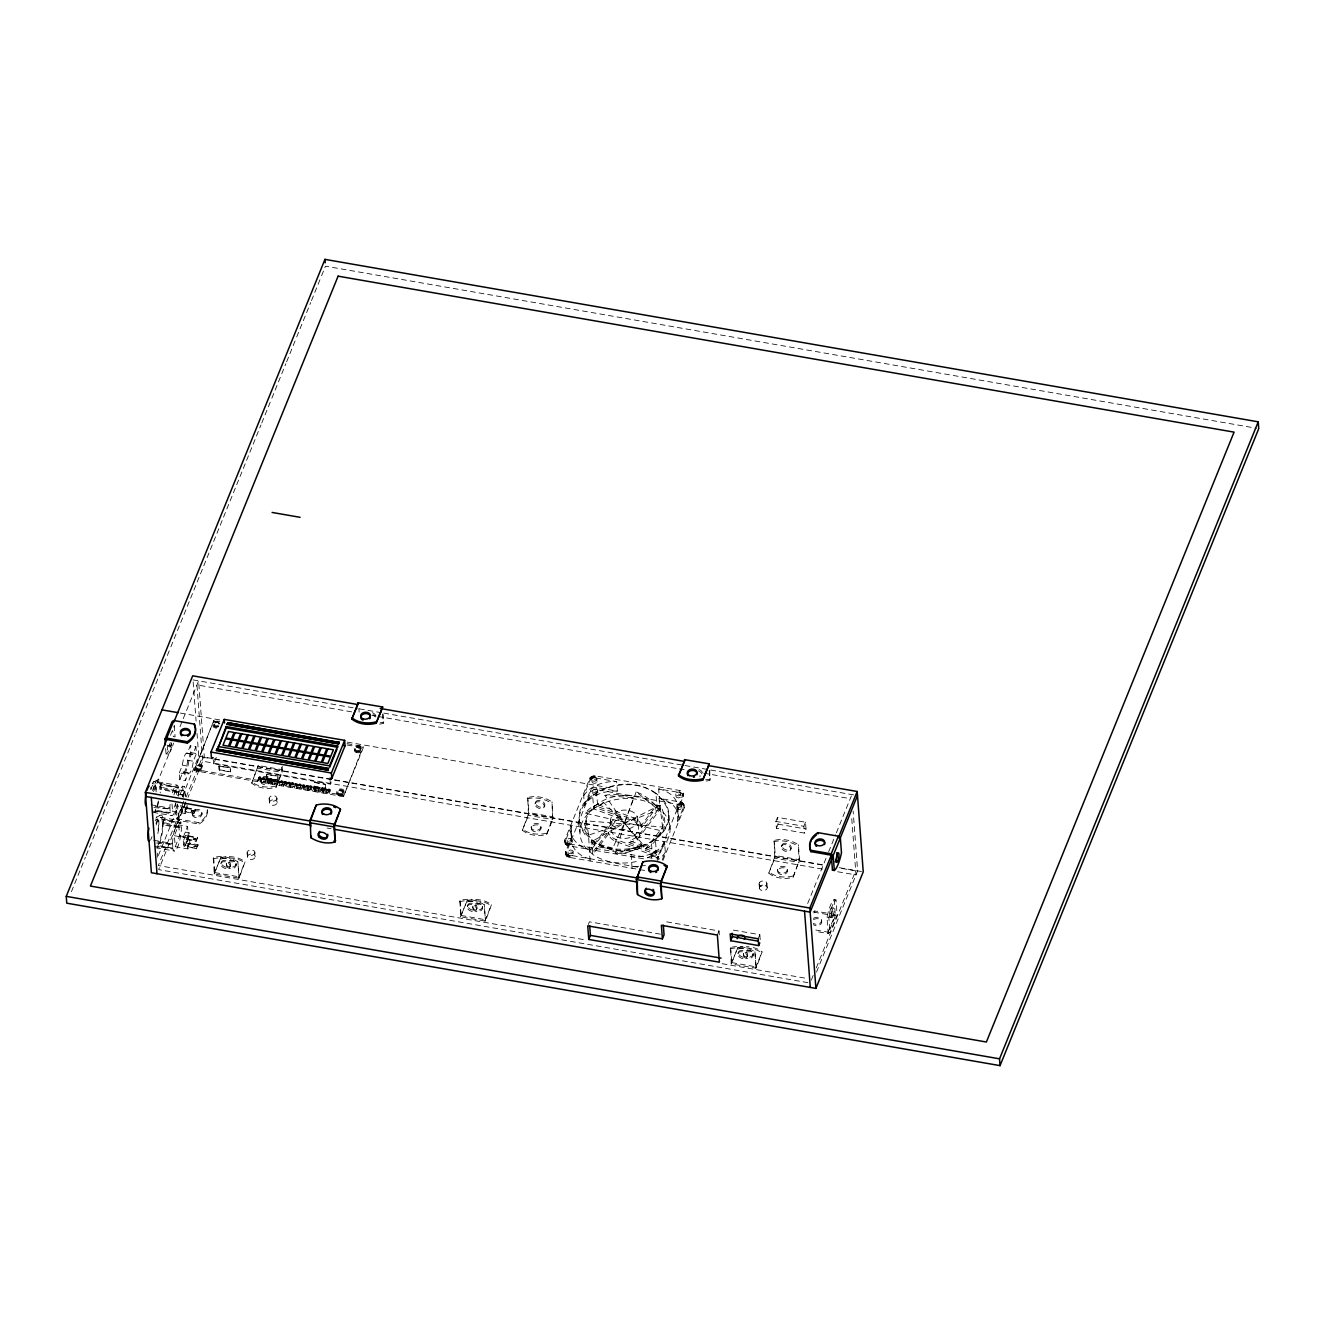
<?xml version="1.0" encoding="UTF-8"?>
<svg xmlns="http://www.w3.org/2000/svg" width="1325" height="1325" viewBox="0 0 1325 1325"><rect width="100%" height="100%" fill="white"/><g stroke="black" fill="none" stroke-linecap="round" stroke-linejoin="round"><path stroke-width="0.75" stroke-dasharray="5 3.75" d="M652.215 858.269L568.309 843.71L565.725 842.518L564.848 839.918L589.873 778.106L592.027 776.351L595.14 775.854L679.758 790.495A4.886 3.495 -4.3 0 1 683.22 794.222L658.326 855.652L655.958 857.838M637.623 867.179L567.448 854.741L565.692 851.561L571.953 835.992L571.241 826.485A30.26 21.581 -4.3 0 0 589.194 849.391L645.076 859.08M662.898 860.488L684.197 807.902L683.336 805.368L596.813 789.617A5.25 3.743 -4.3 0 0 590.685 792.217L565.858 853.648L566.123 855.42L568.69 857.258L637.789 869.266M275.998 787.348L282.507 769.726L258.243 765.502L251.733 783.125A22.525 16.066 -4.3 0 0 275.998 787.348L282.059 772.442L282.225 765.983M601.6 789.982C654.964 764.591 703.476 829.086 635.089 847.917C600.358 861.101 552.939 817.508 596.648 792.863L597.674 806.544L633.963 819.993A17.175 12.24 -4.3 0 1 641.681 827.28L656.968 806.892L655.941 793.211C627.272 772.425 569.452 791.191 579.986 832.348M663.063 799.638C675.038 813.302 666.541 834.352 651.337 841.342L652.364 855.023L616.092 841.574A17.175 12.24 -4.3 0 1 608.357 834.286L608.208 832.199A17.175 12.24 -4.3 0 0 615.943 839.503L652.844 853.168L656.306 850.617L628.895 840.464L629.06 842.551L656.388 852.687L655.362 839.007M191.098 810.718C201.532 809.161 184.606 814.991 193.732 810.668M191.164 811.413L192.506 810.436L193.781 811.347M193.235 839.354L194.907 838.41L195.669 839.785L193.384 839.835L194.527 837.698L195.852 839.305M193.765 846.128C204.199 844.572 187.272 850.418 196.398 846.079M193.814 846.824L195.173 845.847L196.448 846.774M195.802 838.626L194.46 839.586L193.168 838.675M260.131 776.864C263.543 779.017 257.133 781.468 259.187 777.179M258.988 779.034L261.025 778.769L259.816 782.032M261.406 782.313C259.849 777.063 267.567 779.531 263.095 780.259C260.876 775.125 268.014 779.133 263.509 782.678M262.632 779.663L264.47 778.272M265.083 782.959C263.509 777.758 271.112 780.11 266.722 780.905C263.808 776.947 271.807 777.758 267.004 781.949M266.259 780.309C270.482 778.603 264.586 776.566 264.95 781.584M268.594 782.23C268.859 775.937 274.838 779.845 270.747 783.936M269.903 780.938C270.813 778.471 273.381 782.065 270.366 781.535C267.567 777.742 275.236 778.52 270.648 782.578M271.741 779.531L268.693 783.588M272.321 784.218C270.747 779.017 278.416 781.386 274.01 782.164C271.045 778.206 279.111 779.017 274.292 783.224M273.546 781.568C277.621 779.878 271.989 777.841 272.238 782.86M275.998 784.864C274.424 779.63 282.076 782.032 277.654 782.793C275.401 777.527 282.705 781.468 278.018 785.212M277.19 782.197C281.314 780.541 275.6 778.471 275.865 783.489M279.028 780.806L277.919 783.853M279.608 785.493C278.018 780.259 285.72 782.678 281.281 783.439C278.316 779.481 286.382 780.293 281.562 784.483M280.817 782.843C284.908 781.137 279.277 779.117 279.509 784.118M282.672 781.435L281.662 785.841M283.153 784.764C282.258 778.537 289.281 782.76 285.157 784.135C281.629 780.69 290.092 780.309 285.206 785.112M284.461 783.473L286.531 783.207L285.306 786.487M286.266 782.247L284.362 782.114M286.879 786.752C285.289 781.518 293.007 783.936 288.568 784.698C285.604 780.74 293.67 781.551 288.85 785.758M288.105 784.102C292.278 782.412 286.515 780.375 286.796 785.394M289.943 782.711L288.949 787.116M290.423 786.023C289.529 779.796 296.568 784.019 292.444 785.394C288.9 781.965 297.38 781.584 292.494 786.388M291.748 784.731L293.587 783.34M295.276 784.003L297.363 784.913L296.585 786.023L295.326 783.605L297.347 783.754L296.237 788.375M294.216 788.027L295.624 784.798L297.33 785.327M294.067 786.652C293.289 781.75 299.798 783.605 295.425 785.195M297.86 788.657C296.287 783.439 303.922 785.841 299.483 786.603C296.518 782.644 304.584 783.456 299.765 787.646M299.019 786.007C303.127 784.35 297.595 782.197 297.711 787.298M300.858 784.615L299.864 789.021M302.564 785.278L304.618 785.013L303.856 787.282L302.564 785.278L304.717 786.388L303.508 789.65M302.696 786.818C306.257 784.93 301.885 782.926 301.355 787.928M304.502 785.245L303.408 788.292M305.131 789.932C303.558 784.698 311.193 787.116 306.771 787.862C303.806 783.92 311.872 784.715 307.052 788.922M306.307 787.265C310.398 785.609 304.882 783.456 304.998 788.557M307.152 790.28L308.145 785.874M308.626 789.187C307.93 782.412 314.82 787.977 310.414 788.507C307.499 784.549 315.482 785.361 310.679 789.551M309.934 787.911L311.988 787.646L310.779 790.909M311.789 786.503L308.708 790.545M313.478 787.183L315.532 786.918L314.787 789.187L313.478 787.183L315.648 788.276L314.423 791.538M313.578 788.541C317.569 786.818 312.269 784.847 312.269 789.832M315.482 788.69L313.893 788.044L312.402 791.191M315.979 791.82C314.389 786.603 322.091 788.988 317.685 789.766C314.787 785.957 322.77 786.752 317.967 790.826M317.222 789.17C321.511 787.414 315.516 785.245 315.913 790.462M320.766 788.441C327.275 786.768 318.48 793.277 321.71 789.12M320.865 789.816L322.919 789.551L321.71 792.814M319.557 791.091L322.058 787.613L321.611 791.456M323.267 793.079C321.693 787.878 329.362 790.247 324.973 791.042C322.72 785.858 330.008 789.982 325.337 793.443M324.509 790.445L326.347 789.037M326.828 792.367C325.851 786.967 332.873 789.286 329.097 791.754C325.023 789.037 333.552 787.464 328.882 792.714M328.136 791.075L330.207 790.826L328.981 794.089M329.991 789.683L326.944 793.725M319.06 787.779L318.066 792.184M275.385 780.177L274.391 784.582M297.347 783.969L296.138 787.017M322.836 788.392L319.673 792.466M290.539 787.398C289.96 782.28 296.883 783.572 292.593 787.746M315.549 787.133L314.323 790.18M268.114 778.901L267.103 783.307M636.182 791.903L624.439 823.123L615.347 853.698L643.221 844.82L624.439 823.09L603.769 802.635A38.392 18.252 1.9 0 0 592.142 807.024L590.652 807.952A36.835 17.507 1.9 0 0 585.451 813.252L663.047 831.189A38.359 33.456 11.3 0 0 664.537 817.956L664.173 815.736A36.835 32.131 11.3 0 0 659.949 805.169L624.439 823.123L591.049 842.037A38.392 23.486 -25.9 0 0 600.142 847.188L602.047 847.652A36.835 22.525 -25.9 0 0 612.697 848.182L624.439 823.123L633.632 797.998L604.896 795.331L624.439 823.123L645.242 849.275A38.392 33.87 -16.4 0 0 656.554 839.57L657.978 837.632A36.835 32.496 -16.4 0 0 662.881 827.048L586.163 820.838A38.392 18.716 -13.4 0 0 584.441 828.688L584.739 829.881A36.835 17.954 -13.4 0 0 588.681 835.098L624.439 823.123L658.525 809.923A37.613 28.239 21.5 0 0 636.199 791.837L658.525 809.923M160.872 785.013L161.451 783.555L178.378 788.06L160.872 785.013L161.153 788.739L178.676 791.787L161.749 787.265L161.451 783.555M161.153 788.739L161.749 787.265M163.522 820.423L164.118 818.966L181.045 823.487L163.522 820.423L163.82 824.15L181.343 827.197L164.416 822.676L164.118 818.966M173.89 794.884L176.059 789.468L184.871 791.008L185.318 796.507M163.82 824.15L164.416 822.676M187.007 804.788L187.272 808.25L185.169 813.5L172.581 811.314L176.937 800.482M182.701 796.424L184.871 791.008M182.519 805.882L181.111 809.393L184.887 810.039L185.169 813.5M185.748 802.006L181.392 812.838L180.796 805.385M187.835 848.911L187.554 845.449L189.674 840.199L189.939 843.661L187.835 848.911L175.248 846.725L174.37 835.711L178.726 824.879L187.537 826.419L188.415 837.417L184.059 848.248L183.181 837.251M184.887 810.039L186.295 806.544M186.527 807.77L185.169 811.165L194.03 813.384L185.218 811.861L186.527 807.77L195.338 809.293L194.03 813.384M175.248 846.725L179.604 835.893L178.726 824.879M183.181 837.334L187.537 826.419M193.98 812.705L195.338 809.293M185.566 835.545L183.463 840.795L187.239 841.458L189.343 836.207L189.077 832.746L185.301 832.083L185.566 835.545L189.343 836.207M188.597 835.711L187.289 839.802L188.597 835.711L197.475 837.947L196.1 841.342L185.897 839.553L183.778 844.803L187.554 845.449M187.239 841.458L186.957 837.996L189.077 832.746M187.819 846.576L189.193 843.18L198.005 844.721L196.696 848.795L187.819 846.576L196.696 848.795M187.885 847.271L189.193 843.18M196.1 841.342L197.408 837.251M196.63 848.116L198.005 844.721M571.241 826.485L564.997 842.004L565.543 844.224L567.862 845.665L589.194 849.391M71.417 891.692L85.413 857.258M86.191 855.337L95.499 832.398M96.278 830.477L105.602 807.521M106.381 805.617L110.273 796.043M111.052 794.139L120.36 771.183M121.138 769.262L135.133 734.828M135.912 732.924L145.22 709.968M145.998 708.047L159.994 673.613M160.772 671.709L170.08 648.753M170.859 646.848L260.975 424.944M261.754 423.039L271.078 400.084M271.857 398.163L285.836 363.729M286.614 361.824L295.939 338.869M296.717 336.947L310.696 302.531M311.474 300.609L320.799 277.654M321.577 275.749L325.47 266.176L1256.713 428.29M170.494 735.309L174.37 725.752M153.584 791.688L172.995 743.921M179.968 726.729L198.601 680.868L204.332 757.138L188.001 797.352M179.306 772.872L182.419 765.188A9.739 2.286 -80.1 0 1 187.189 753.445L190.303 745.776L195.918 746.737L196.415 753.561L193.301 761.229A9.739 2.286 -80.1 0 1 188.531 772.972L185.417 780.657L179.819 779.68L179.306 772.872L184.904 773.85L185.417 780.657M179.819 779.68L182.933 771.995A9.739 2.286 -80.1 0 0 187.703 760.268L190.817 752.583L190.303 745.776M184.904 773.85L188.017 766.165A9.739 2.286 -80.1 0 1 192.788 754.422L195.918 746.737M158.387 855.519L178.56 805.848M182.436 796.292L198.733 756.161L197.028 733.487M347.018 743.64L363.166 746.455L363.265 747.813L343.457 796.607L194.129 770.603L213.838 720.452L219.884 721.512M194.129 770.603L213.838 720.452M183.827 801.161L176.672 818.784L178.643 820.473L199.181 824.051A22.525 16.066 -4.3 0 0 207.263 809.509M182.287 806.577L158.337 865.54L585.733 939.955M186.146 797.07L202.377 757.122L212.547 758.894M178.544 819.115L184.987 803.248M185.798 802.851L158.652 869.631L807.869 982.653M331.2 782.098L330.372 784.135L213.706 763.813L216.869 756.062M218.956 766.082L230.252 767.755L230.451 771.978L219.238 770.024L218.956 766.082L230.153 768.02L230.451 771.978M219.238 770.024L219.056 765.8M220.778 857.673L214.17 873.937L220.778 857.673A22.525 16.066 -4.3 0 1 245.042 861.912L239.096 878.177L214.17 873.937L213.59 857.606A22.525 14.89 22.1 0 1 237.854 861.83L239.096 878.177L237.854 861.83M251.733 783.125L258.243 765.502M220.911 863.486L221.457 862.144M257.58 780.309L259.021 777.328M257.762 781.684C257.249 778.818 263.791 775.473 259.733 780.69M261.307 780.955C260.611 775.953 267.716 777.063 263.36 781.319M266.54 774.363L277.852 776.036L278.035 780.259L266.838 778.305L266.54 774.363L277.753 776.317L278.035 780.259M230.053 866.832L230.616 865.473M266.838 778.305L266.656 774.082M238.434 878.16L245.042 861.912M283.285 786.122L285.206 782.793M301.454 789.286L302.613 786.437L304.601 786.603M314.257 782.379L325.453 784.317L314.257 782.379L314.439 786.603L325.751 788.276L314.439 786.603M323.184 791.721C322.488 786.719 329.61 787.828 325.238 792.085M343.457 796.607L363.166 746.455M379.612 724.162A22.525 14.89 22.1 0 0 383.273 723.334L383.256 714.49M467.162 900.569L460.553 916.834L467.162 900.569A22.525 16.066 -4.3 0 1 491.426 904.793L485.48 921.074L460.553 916.834L459.99 900.503A22.525 14.89 22.1 0 1 484.254 904.727L485.48 921.074L484.254 904.727M467.294 906.383L467.841 905.025M476.453 909.712L477 908.354M522.398 830.245L528.443 815.339L527.764 797.633A22.525 14.89 22.1 0 1 552.028 801.857L552.707 819.562L546.662 834.468A22.525 16.066 -4.3 0 1 522.398 830.245L528.89 812.622L527.764 797.633M484.818 921.057L491.426 904.793M535.085 803.53L535.631 802.172M544.227 806.859L544.774 805.501M546.662 834.468L553.154 816.846L528.89 812.622L528.443 815.339L552.707 819.562L552.028 801.857M584.424 805.219L590.536 790.147A5.25 3.743 -4.3 0 1 596.648 787.53L617.367 791.124L616.655 781.618L595.306 777.941L592.176 778.438L590.039 780.193L583.712 795.696L584.424 805.219A31.933 22.773 -4.3 0 1 617.367 791.124M588.283 924.519L589.393 921.802L664.057 934.804M683.369 796.308A4.886 3.495 -4.3 0 0 679.924 792.582L658.674 788.905L659.403 798.412A28.752 20.504 -4.3 0 1 677.771 821.401L677.058 811.894L683.369 796.308L683.269 793.725M662.235 859.776L665.316 852.19L664.587 842.667A30.276 21.598 -4.3 0 1 631.23 856.695M677.771 821.401L683.899 806.263L683.518 803.646L680.636 802.089L659.403 798.412M706.275 781.038A22.525 14.89 22.1 0 0 709.918 780.193L709.769 769.477M717.372 935.036L719.028 930.962L663.03 921.223M775.87 821.417L777.527 817.343L805.517 822.229L806.031 829.036L804.374 833.094L776.384 828.224L775.87 821.417L803.861 826.287L804.374 833.094M776.384 828.224L778.04 824.167L777.527 817.343M753.163 947.541A22.525 16.066 -4.3 0 1 762.074 951.913L756.128 968.177L731.218 963.954L730.638 947.607A22.525 14.89 22.1 0 1 754.902 951.83L756.128 968.177L754.902 951.83M768.782 873.142L774.827 858.219L774.148 840.53A22.525 14.89 22.1 0 1 798.412 844.754L799.538 859.726L793.046 877.365A22.525 16.066 -4.3 0 1 768.782 873.142L775.274 855.503L774.148 840.53M737.81 947.69L731.218 963.954L737.81 947.69A22.525 16.066 -4.3 0 1 748.873 946.795M737.959 953.503L738.505 952.145M781.468 846.41L782.015 845.052M747.101 956.832L747.648 955.474M790.611 849.739L791.174 848.398M758.182 938.779L759.838 934.705L731.831 929.835M803.861 826.287L805.517 822.229M793.046 877.365L799.538 859.726L775.274 855.503L774.827 858.219L799.091 862.442L798.412 844.754M755.482 968.177L762.074 951.913M807.67 903.501L827.843 853.83M828.622 851.925L835.595 834.717M836.373 832.812L851.346 795.944M828.108 932.187L835.263 914.565M813.186 975.465L811.645 979.274L811.943 983.365M816.283 967.863L855.668 870.856L839.388 868.008M816.498 972.136L857.639 870.873L853.134 811.082M682.822 795.199L683.22 794.222M657.432 856.911L657.598 858.997L664.587 842.667M641.681 827.28L641.532 825.193L656.803 804.805L660.165 806.958L639.511 834.551A17.175 12.24 -4.3 0 1 628.895 840.464M629.06 842.551A17.175 12.24 -4.3 0 0 639.66 836.638L659.933 809.575L658.906 795.894L655.941 793.211M646.401 844.224C628.067 851.693 604.034 851.76 588.664 837.93L589.691 851.627L610.394 824.928A17.175 12.24 -4.3 0 1 620.994 819.016L620.829 816.929A17.175 12.24 -4.3 0 0 610.229 822.858L589.575 850.435L592.573 852.356L608.208 832.199M608.357 834.286L592.772 854.393L591.745 840.713M645.242 849.275L662.881 827.048M258.855 777.262L259.882 776.963M652.198 855.834L653.126 855.155M647.428 857.904L656.769 852.455A45.1 32.164 -4.3 0 0 664.09 813.318L656.968 806.892A45.1 32.164 -4.3 0 0 602.627 803.662L593.285 809.111A45.1 32.164 -4.3 0 0 585.948 848.248L593.087 854.675A45.1 32.164 -4.3 0 0 636.547 861.498M585.451 813.252L603.769 802.635M153.435 782.015L157.228 780.11M159.878 815.521L156.102 817.426A15.122 3.544 -80.1 0 1 157.327 836.058M629.806 851.627L632.158 850.799M259.269 776.963L260.131 776.98M152.176 783.655L154.363 783.903M285.455 782.76L286.415 783.439M321.859 789.087L322.803 789.766M153.866 807.588L169.964 808.995L154.396 806.279M152.16 811.132L170.262 812.705L156.632 810.337M156.532 842.998L172.631 844.406L157.062 841.69M154.81 846.543L172.929 848.133L157.36 845.416M155.721 818.983L157.029 819.314M639.677 869.597L645.358 870.575M193.003 679.891L357.336 708.511M359.373 708.858L382.561 712.9M383.803 713.115L682.971 765.188M685.008 765.535L708.693 769.659M710.73 770.024L857.49 795.563M351.622 711.856L196.945 684.942L202.675 761.213L823.421 869.266M371.977 715.401L376.052 716.113M378.072 716.461L677.257 768.55M679.294 768.898L685.389 769.957M703.707 773.154L850.253 798.66M180.299 713.049L221.027 720.138M347.283 742.116L609.947 787.845M213.938 721.81L220 722.87M347.117 744.998L363.265 747.813M778.04 824.167L806.031 829.036M168.557 746.074L170.428 746.406M190.817 752.583L196.415 753.561M186.643 753.113L192.241 754.091M187.189 753.445L192.788 754.422M198.733 756.161L212.48 758.562M214.501 758.91L332.558 779.464M334.579 779.812L825.077 865.208M839.321 867.676L863.238 871.85M214.584 759.242L332.625 779.796M334.662 780.16L825.144 865.54M165.658 748.542L166.072 754.157L167.944 754.488A22.525 5.267 -80.1 0 0 173.542 743.093M837.665 871.751L855.983 874.931L851.644 817.21M187.703 760.268L193.301 761.229M219.354 769.759L230.55 771.697M266.954 778.04L278.151 779.994M182.419 765.188L188.017 766.165M194.03 769.245L343.341 795.232M182.933 771.995L188.531 772.972M183.479 772.326L189.077 773.303M157.907 781.866L176.805 785.162M177.683 795.679A22.525 5.267 -80.1 0 1 182.701 786.189L184.572 786.503L185.268 795.878M834.137 899.576L835.363 915.923L828.208 933.545L826.982 917.198A22.525 5.267 -80.1 0 1 834.137 899.576L836.009 899.907L837.135 914.896L829.98 932.502L828.208 933.545L815.14 931.276M153.485 789.567A15.436 3.611 -80.1 0 1 159.414 783.87L178.312 787.149L178.743 792.698A15.436 3.611 -80.1 0 1 178.511 796.358M178.743 792.698L159.861 789.402L159.414 783.87M180.233 794.271L182.088 794.602M831.653 907.675L833.524 908.006M813.07 912.13A22.525 16.066 -4.3 0 1 814.726 910.987L837.135 914.896L835.363 915.923L814.842 912.345A22.525 16.066 -4.3 0 0 813.186 913.488M327.076 828.026L331.151 828.738M830.079 917.281L831.951 917.612M826.982 917.198L828.854 917.529L829.98 932.502L815.041 929.902M187.272 808.25L183.496 807.588L183.231 804.142M186.577 808.449L195.404 809.989M151 804.788L169.898 808.084L170.329 813.616L155.224 810.999M152.955 812.324L171.836 815.62M207.412 811.115L207.296 809.741A22.525 16.066 -4.3 0 1 199.081 822.676L176.672 818.784L175.546 803.795M160.573 817.293L179.455 820.572M156.151 824.978A15.436 3.611 -80.1 0 1 162.081 819.281L180.962 822.577L181.409 828.108A15.436 3.611 -80.1 0 1 177.832 846.509A15.436 3.611 -80.1 0 1 172.995 849.043L157.89 846.41M162.081 819.281L162.528 824.829L181.409 828.108M188.647 836.406L197.475 837.947M179.604 835.893L188.415 837.417M174.37 835.711L186.957 837.996M187.239 839.122L196.05 840.646M189.939 843.661L186.163 842.998L185.897 839.553M189.243 843.876L198.054 845.4M153.667 840.216L172.548 843.495L172.995 849.043M155.621 847.735L174.502 851.031M214.716 872.595L238.98 876.819M461.117 915.476L485.381 919.699M731.764 962.596L756.028 966.819M722.092 963.689L807.571 978.562M591.049 842.037L612.697 848.182M641.532 825.193A17.175 12.24 -4.3 0 0 633.797 817.906L596.896 804.225L593.434 806.776L620.829 816.929M620.994 819.016L593.666 808.879L592.623 795.199M584.921 834.568L580.466 826.949L578.959 818.668M300.974 785.973L298.92 784.648M277.107 781.021L279.128 782.164M273.463 780.392L275.484 781.535M586.163 820.838L588.681 835.098M330.091 791.042L328.037 789.717M326.447 790.412L324.393 789.087M319.159 789.137L317.122 787.812M311.888 787.878L309.835 786.553M308.245 787.232L306.207 785.907M293.686 784.698L291.649 783.373M290.043 784.069L288.005 782.744M282.772 782.793L280.718 781.468M271.857 780.905L269.803 779.58M268.213 780.259L266.159 778.934M264.569 779.63L262.516 778.305M260.926 779.001L258.888 777.676M659.949 805.169L663.047 831.189M589.045 847.321L590.122 860.968M569.137 855.304L569.336 857.374M569.816 855.42L569.982 857.49M176.059 789.468L176.49 794.967M172.002 803.977L172.581 811.314M683.965 804.474L684.197 807.902M683.783 804.06L683.932 806.147M683.518 803.646L683.667 805.733M683.17 803.281L683.336 805.368M682.773 802.95L682.922 805.037M682.309 802.668L682.458 804.739M680.934 793.874A2.567 1.838 -4.3 0 1 677.025 795.547A2.567 1.838 -4.3 0 1 677.141 792.35A2.567 1.838 -4.3 0 1 680.934 793.874L681.1 795.961A2.567 1.838 -4.3 0 1 677.191 797.633A2.567 1.838 -4.3 0 1 677.29 794.437A2.567 1.838 -4.3 0 1 681.1 795.961M681.779 802.42L681.944 804.507M681.812 805.467A2.567 1.838 -4.3 0 1 677.903 807.14A2.567 1.838 -4.3 0 1 678.019 803.944A2.567 1.838 -4.3 0 1 681.812 805.467L681.961 807.554A2.567 1.838 -4.3 0 1 678.069 809.227A2.567 1.838 -4.3 0 1 678.168 806.031A2.567 1.838 -4.3 0 1 681.961 807.554M681.216 802.238L681.381 804.308M679.758 790.495L679.924 792.582M677.688 806.975L678.417 816.482M675.8 793.973L675.965 796.06M676.678 805.567L676.827 807.654M669.026 815.537L670.053 829.218M658.111 856.099L658.26 858.186M657.813 856.513L657.962 858.6M657.001 857.258L657.15 859.345M656.256 854.807A2.567 1.838 -4.3 0 1 652.347 856.48A2.567 1.838 -4.3 0 1 652.463 853.283A2.567 1.838 -4.3 0 1 656.256 854.807L656.405 856.894M651.122 854.907L651.271 856.993M639.511 834.551L639.66 836.638M637.822 819.546A13.648 9.722 -4.3 0 1 617.102 828.39A13.648 9.722 -4.3 0 1 617.682 811.496A13.648 9.722 -4.3 0 1 637.822 819.546L638.484 828.423A13.648 9.722 -4.3 0 1 617.765 837.284A13.648 9.722 -4.3 0 1 618.344 820.39A13.648 9.722 -4.3 0 1 638.484 828.423M633.797 817.906L633.963 819.993M631.064 854.608L632.091 868.289M615.943 839.503L616.092 841.574M610.577 820.076L611.256 828.97M610.229 822.858L610.394 824.928M596.946 779.315A2.567 1.838 -4.3 0 1 593.053 780.988A2.567 1.838 -4.3 0 1 593.153 777.792A2.567 1.838 -4.3 0 1 596.946 779.315L597.111 781.402A2.567 1.838 -4.3 0 1 593.202 783.075A2.567 1.838 -4.3 0 1 593.318 779.878A2.567 1.838 -4.3 0 1 597.111 781.402M597.823 790.909A2.567 1.838 -4.3 0 1 593.915 792.582A2.567 1.838 -4.3 0 1 594.031 789.385A2.567 1.838 -4.3 0 1 597.823 790.909L597.989 792.996A2.567 1.838 -4.3 0 1 594.08 794.669A2.567 1.838 -4.3 0 1 594.18 791.472A2.567 1.838 -4.3 0 1 597.989 792.996M596.648 787.53L596.813 789.617M595.14 775.854L595.306 777.941M594.511 775.837L594.66 777.924M593.865 775.887L594.014 777.974M593.219 775.986L593.385 778.073M592.606 776.135L592.772 778.222M592.027 776.351L592.176 778.438M591.811 779.415L591.977 781.502M592.689 791.008L592.855 793.095M591.48 776.632L591.646 778.702M590.983 776.93L591.149 779.017M590.553 777.295L590.702 779.382M590.188 777.676L590.337 779.763M589.873 778.106L590.039 780.193M590.536 790.147L590.685 792.217M572.267 840.232A2.567 1.838 -4.3 0 1 568.375 841.905A2.567 1.838 -4.3 0 1 568.475 838.725A2.567 1.838 -4.3 0 1 572.267 840.232L572.433 842.319A2.567 1.838 -4.3 0 1 568.524 843.992A2.567 1.838 -4.3 0 1 568.64 840.812A2.567 1.838 -4.3 0 1 572.433 842.319M573.145 851.826A2.567 1.838 -4.3 0 1 569.237 853.499A2.567 1.838 -4.3 0 1 569.352 850.319A2.567 1.838 -4.3 0 1 573.145 851.826L573.311 853.913A2.567 1.838 -4.3 0 1 569.402 855.586A2.567 1.838 -4.3 0 1 569.502 852.406A2.567 1.838 -4.3 0 1 573.311 853.913M570.843 831.305L571.555 840.812M567.713 843.578L567.862 845.665M568.541 855.172L568.69 857.258M567.133 840.332L567.299 842.418M568.011 851.925L568.177 854.012M567.133 843.396L567.299 845.483M567.978 854.973L568.127 857.06M566.62 843.147L566.769 845.234M567.448 854.741L567.613 856.828M566.139 842.849L566.305 844.936M566.984 854.443L567.133 856.53M565.725 842.518L565.891 844.588M566.57 854.112L566.736 856.198M565.378 842.137L565.543 844.224M566.239 853.731L566.388 855.817M564.848 839.918L565.262 843.81M565.692 851.561L566.123 855.42M564.781 840.381L564.963 842.932M565.642 852.008L565.825 854.542M821.616 920.676L821.715 922.051M814.726 910.987L814.842 912.345M787.315 869.73A4.869 3.478 -4.3 0 1 779.928 872.877A4.869 3.478 -4.3 0 1 780.127 866.848A4.869 3.478 -4.3 0 1 787.315 869.73L787.431 871.088A4.869 3.478 -4.3 0 1 780.027 874.235A4.869 3.478 -4.3 0 1 780.243 868.206A4.869 3.478 -4.3 0 1 787.431 871.088M777.593 869.912L777.692 871.27M766.877 883.378L767.192 887.468M759.126 884.106L759.424 888.181M759.838 934.705L760.351 941.528M753.163 953.768A4.869 3.478 -4.3 0 1 745.76 956.932A4.869 3.478 -4.3 0 1 745.975 950.886A4.869 3.478 -4.3 0 1 753.163 953.768L753.263 955.126A4.869 3.478 -4.3 0 1 745.859 958.29A4.869 3.478 -4.3 0 1 746.074 952.261A4.869 3.478 -4.3 0 1 753.263 955.126M743.441 953.95L743.54 955.325M730.638 947.607L731.864 963.954M709.223 770.835L709.918 780.193M719.028 930.962L719.309 934.854M540.931 826.833A4.869 3.478 -4.3 0 1 533.528 829.997A4.869 3.478 -4.3 0 1 533.743 823.951A4.869 3.478 -4.3 0 1 540.931 826.833L541.031 828.191A4.869 3.478 -4.3 0 1 533.644 831.355A4.869 3.478 -4.3 0 1 533.842 825.326A4.869 3.478 -4.3 0 1 541.031 828.191M531.209 827.015L531.308 828.373M482.515 906.664A4.869 3.478 -4.3 0 1 475.112 909.811A4.869 3.478 -4.3 0 1 475.311 903.782A4.869 3.478 -4.3 0 1 482.515 906.664L482.615 908.023A4.869 3.478 -4.3 0 1 475.211 911.169A4.869 3.478 -4.3 0 1 475.427 905.141A4.869 3.478 -4.3 0 1 482.615 908.023M472.777 906.847L472.876 908.205M459.99 900.503L461.216 916.834M382.577 713.96L383.273 723.334M358.86 708.378L359.141 712.138M360.715 748.559A2.633 1.872 -4.3 0 1 356.723 750.265A2.633 1.872 -4.3 0 1 356.839 747.002A2.633 1.872 -4.3 0 1 360.715 748.559L360.814 749.917A2.633 1.872 -4.3 0 1 356.822 751.623A2.633 1.872 -4.3 0 1 356.938 748.377A2.633 1.872 -4.3 0 1 360.814 749.917M355.464 748.658L355.564 750.016M343.208 791.654A2.633 1.872 -4.3 0 1 339.217 793.36A2.633 1.872 -4.3 0 1 339.332 790.098A2.633 1.872 -4.3 0 1 343.208 791.654L343.308 793.029A2.633 1.872 -4.3 0 1 339.316 794.718A2.633 1.872 -4.3 0 1 339.432 791.472A2.633 1.872 -4.3 0 1 343.308 793.029M337.958 791.754L338.057 793.128M330.074 780.127L330.372 784.135M325.453 784.317L325.635 788.541M281.678 767.341L282.059 772.442L257.795 768.218L257.414 763.117M276.925 798.379A3.892 2.782 -4.3 0 1 270.996 800.896A3.892 2.782 -4.3 0 1 271.161 796.077A3.892 2.782 -4.3 0 1 276.925 798.379L277.223 802.453A3.892 2.782 -4.3 0 1 271.31 804.987A3.892 2.782 -4.3 0 1 271.476 800.151A3.892 2.782 -4.3 0 1 277.223 802.453M270.283 779.713A4.869 3.478 -4.3 0 1 262.88 782.876A4.869 3.478 -4.3 0 1 263.095 776.848A4.869 3.478 -4.3 0 1 270.283 779.713L270.383 781.088A4.869 3.478 -4.3 0 1 262.979 784.234A4.869 3.478 -4.3 0 1 263.195 778.206A4.869 3.478 -4.3 0 1 270.383 781.088M269.141 798.511L269.439 802.602M260.561 779.912L260.661 781.27M254.897 852.588A3.892 2.782 -4.3 0 1 248.984 855.105A3.892 2.782 -4.3 0 1 249.15 850.286A3.892 2.782 -4.3 0 1 254.897 852.588L255.212 856.662A3.892 2.782 -4.3 0 1 249.282 859.196A3.892 2.782 -4.3 0 1 249.464 854.36A3.892 2.782 -4.3 0 1 255.212 856.662M247.112 852.737L247.427 856.811M236.115 863.767A4.869 3.478 -4.3 0 1 228.728 866.914A4.869 3.478 -4.3 0 1 228.927 860.886A4.869 3.478 -4.3 0 1 236.115 863.767L236.231 865.126A4.869 3.478 -4.3 0 1 228.827 868.289A4.869 3.478 -4.3 0 1 229.026 862.244A4.869 3.478 -4.3 0 1 236.231 865.126M226.393 863.95L226.492 865.308M213.971 724.03L214.07 725.388M213.408 759.821L213.706 763.813M213.59 857.606L214.816 873.953M201.731 767.026A2.633 1.872 -4.3 0 1 197.723 768.732A2.633 1.872 -4.3 0 1 197.839 765.469A2.633 1.872 -4.3 0 1 201.731 767.026L201.831 768.384A2.633 1.872 -4.3 0 1 197.839 770.09A2.633 1.872 -4.3 0 1 197.938 766.844A2.633 1.872 -4.3 0 1 201.831 768.384M193.152 681.961L196.1 721.131M201.913 812.805A4.869 3.478 -4.3 0 1 194.51 815.968A4.869 3.478 -4.3 0 1 194.725 809.923A4.869 3.478 -4.3 0 1 201.913 812.805L202.013 814.163A4.869 3.478 -4.3 0 1 194.626 817.326A4.869 3.478 -4.3 0 1 194.825 811.281A4.869 3.478 -4.3 0 1 202.013 814.163M196.464 767.125L196.58 768.483M199.081 822.676L199.181 824.051M192.191 812.987L192.291 814.345M182.701 786.189L183.546 797.418M174.254 725.636L175.099 736.866L173.244 736.551L172.813 730.92M177.418 804.126L178.643 820.473M167.248 745.13L167.944 754.488M157.41 853.134L157.725 857.258M155.257 820.755A12.819 2.998 -80.1 0 1 157.774 832.464M151.961 836.655A10.252 2.402 -80.1 0 1 150.454 840.199M162.528 824.829A15.436 3.611 -80.1 0 1 157.791 845.665M172.548 843.495A15.436 3.611 -80.1 0 1 176.126 825.094A15.436 3.611 -80.1 0 1 180.962 822.577M155.986 823.438A17.738 4.157 -80.1 0 1 163.124 820.407A17.738 4.157 -80.1 0 1 157.609 847.851M150.702 789.766A12.819 2.998 -80.1 0 1 154.727 784.085A12.819 2.998 -80.1 0 1 155.588 793.774M150.835 787.298A10.252 2.402 -80.1 0 1 151.05 788.988M172.366 792.847A15.436 3.611 -80.1 0 1 178.312 787.149M177.235 804.242A15.436 3.611 -80.1 0 1 170.329 813.616M169.898 808.084A15.436 3.611 -80.1 0 1 170.13 804.424M158.354 800.963A15.436 3.611 -80.1 0 1 155.124 810.237M152.541 790.777A17.738 4.157 -80.1 0 1 158.569 779.647A17.738 4.157 -80.1 0 1 160.209 792.93M158.669 801.989A17.738 4.157 -80.1 0 1 154.942 812.44M152.325 783.423A15.122 3.544 -80.1 0 1 155.969 792.946M604.896 795.331A36.835 21.448 15.3 0 1 616.324 794.602L618.758 794.785A38.392 22.359 15.3 0 1 633.615 797.998M665.316 852.19A30.276 21.598 -4.3 0 1 657.366 860.306M645.441 865.308A30.276 21.598 -4.3 0 1 642.112 865.937M638.733 866.302A30.276 21.598 -4.3 0 1 631.942 866.202M583.712 795.696A31.933 22.773 -4.3 0 1 616.655 781.618M589.923 858.915A30.26 21.581 -4.3 0 1 571.953 835.992M658.674 788.905A28.752 20.504 -4.3 0 1 677.058 811.894M651.585 857.904A2.567 1.838 -4.3 0 1 653.904 855.105A2.567 1.838 -4.3 0 1 656.041 857.822M629.806 851.627A38.392 29.713 -30 0 1 615.347 853.698M643.221 844.82A36.835 28.504 -30 0 1 632.158 850.799M171.687 742.778A22.525 5.267 -80.1 0 1 166.072 754.157M170.262 742.53A4.869 1.143 -80.1 0 1 168.722 746.041A4.869 1.143 -80.1 0 1 167.96 743.656M171.819 744.004A4.869 1.143 -80.1 0 1 170.147 746.223A4.869 1.143 -80.1 0 1 170.064 741.586M383.819 721.976A22.525 14.89 22.1 0 1 380.176 722.804M372.342 712.701A4.869 3.213 22.1 0 1 375.82 715.682M372.954 714.589A4.869 3.213 22.1 0 1 375.273 717.04M467.261 901.927A22.525 16.066 -4.3 0 1 491.525 906.151M459.427 901.845A22.525 14.89 22.1 0 1 483.691 906.085M737.926 949.048A22.525 16.066 -4.3 0 1 762.19 953.271M730.092 948.965A22.525 14.89 22.1 0 1 754.356 953.188M220.878 859.047A22.525 16.066 -4.3 0 1 245.142 863.271M213.043 858.964A22.525 14.89 22.1 0 1 237.308 863.188M546.546 833.11A22.525 16.066 -4.3 0 1 522.282 828.887M527.217 798.992A22.525 14.89 22.1 0 1 551.482 803.215M275.898 785.99A22.525 16.066 -4.3 0 1 251.634 781.767M792.946 875.991A22.525 16.066 -4.3 0 1 768.682 871.767M773.601 841.888A22.525 14.89 22.1 0 1 797.865 846.112M813.5 919.732A4.869 3.478 -4.3 0 1 820.39 919.616A4.869 3.478 -4.3 0 1 820.208 924.535A4.869 3.478 -4.3 0 1 813.335 924.668M813.401 918.374A4.869 3.478 -4.3 0 1 820.274 918.242A4.869 3.478 -4.3 0 1 820.109 923.177A4.869 3.478 -4.3 0 1 813.235 923.31M828.854 917.529A22.525 5.267 -80.1 0 1 836.009 899.907M710.482 778.835A22.525 14.89 22.1 0 1 704.85 779.862M700.594 775.986A4.869 3.213 22.1 0 1 699.484 776.135M699.004 769.56A4.869 3.213 22.1 0 1 702.482 772.541M698.441 770.918A4.869 3.213 22.1 0 1 701.919 773.899M180.167 794.222A22.525 5.267 -80.1 0 1 184.572 786.503M181.409 795.232A4.869 1.143 -80.1 0 1 182.701 797.004M179.538 794.917A4.869 1.143 -80.1 0 1 180.697 794.917M218.41 725.272A2.633 1.872 -4.3 0 1 214.302 724.957A2.633 1.872 -4.3 0 1 215.992 722.175A2.633 1.872 -4.3 0 1 219.221 723.93M218.509 726.63A2.633 1.872 -4.3 0 1 217.317 727.143M216.638 727.226A2.633 1.872 -4.3 0 1 214.302 724.676A2.633 1.872 -4.3 0 1 218.608 723.98M216.604 728.137A3.909 2.782 -4.3 0 1 213.375 724.013A3.909 2.782 -4.3 0 1 220.132 723.881M218.459 726.365A3.892 2.782 -4.3 0 1 213.027 725.222A3.892 2.782 -4.3 0 1 215.362 721.38A3.892 2.782 -4.3 0 1 220.381 723.185M759.49 882.665L759.175 883.378A3.892 2.782 -4.3 0 0 761.328 886.309L762.289 886.508A3.892 2.782 -4.3 0 0 766.513 884.802L766.827 884.106A3.892 2.782 -4.3 0 0 764.21 881.042A3.892 2.782 -4.3 0 0 759.49 882.665M759.805 886.756L759.49 887.452A3.892 2.782 -4.3 0 0 761.627 890.4L762.604 890.582A3.892 2.782 -4.3 0 0 766.827 888.893L767.142 888.197A3.892 2.782 -4.3 0 0 764.508 885.133A3.892 2.782 -4.3 0 0 759.805 886.756M468.503 907.691A4.869 3.213 22.1 0 0 476.586 909.099A4.869 3.213 22.1 0 0 472.164 903.286A4.869 3.213 22.1 0 0 468.503 907.691M467.957 909.049A4.869 3.213 22.1 0 0 476.039 910.457A4.869 3.213 22.1 0 0 471.617 904.644A4.869 3.213 22.1 0 0 467.957 909.049M739.168 954.812A4.869 3.213 22.1 0 0 747.25 956.219A4.869 3.213 22.1 0 0 742.812 950.406A4.869 3.213 22.1 0 0 739.168 954.812M738.605 956.17A4.869 3.213 22.1 0 0 746.687 957.577A4.869 3.213 22.1 0 0 742.265 951.764A4.869 3.213 22.1 0 0 738.605 956.17M222.12 864.811A4.869 3.213 22.1 0 0 230.202 866.219A4.869 3.213 22.1 0 0 225.78 860.405A4.869 3.213 22.1 0 0 222.12 864.811M221.573 866.153A4.869 3.213 22.1 0 0 229.656 867.56A4.869 3.213 22.1 0 0 225.233 861.747A4.869 3.213 22.1 0 0 221.573 866.153M535.747 806.18A4.869 3.213 22.1 0 0 543.83 807.588A4.869 3.213 22.1 0 0 539.408 801.791A4.869 3.213 22.1 0 0 535.747 806.18M536.294 804.838A4.869 3.213 22.1 0 0 544.376 806.246A4.869 3.213 22.1 0 0 539.954 800.433A4.869 3.213 22.1 0 0 536.294 804.838M782.131 849.077A4.869 3.213 22.1 0 0 790.213 850.484A4.869 3.213 22.1 0 0 785.791 844.671A4.869 3.213 22.1 0 0 782.131 849.077M782.678 847.718A4.869 3.213 22.1 0 0 790.76 849.126A4.869 3.213 22.1 0 0 786.338 843.313A4.869 3.213 22.1 0 0 782.678 847.718M831.123 915.89A4.869 1.143 -80.1 0 0 831.934 907.84A4.869 1.143 -80.1 0 0 829.549 913.703A4.869 1.143 -80.1 0 0 831.123 915.89M832.994 916.204A4.869 1.143 -80.1 0 0 833.806 908.172A4.869 1.143 -80.1 0 0 831.421 914.035A4.869 1.143 -80.1 0 0 832.994 916.204M600.805 846.062A38.972 27.792 -4.3 0 0 663.047 825.26A38.972 27.792 -4.3 0 0 609.5 797.932A38.972 27.792 -4.3 0 0 600.805 846.062M356.16 752.434A3.909 2.782 -4.3 0 0 362.089 749.9A3.909 2.782 -4.3 0 0 356.326 747.598A3.909 2.782 -4.3 0 0 356.16 752.434M356.061 751.06A3.892 2.782 -4.3 0 0 361.973 748.542A3.892 2.782 -4.3 0 0 356.226 746.24A3.892 2.782 -4.3 0 0 356.061 751.06M196.597 769.295A3.892 2.782 -4.3 0 0 202.924 767.423A3.892 2.782 -4.3 0 0 197.773 764.508A3.892 2.782 -4.3 0 0 196.597 769.295M338.653 795.53A3.909 2.782 -4.3 0 0 344.583 792.996A3.909 2.782 -4.3 0 0 338.819 790.694A3.909 2.782 -4.3 0 0 338.653 795.53M197.16 770.902A3.909 2.782 -4.3 0 0 203.106 768.368A3.909 2.782 -4.3 0 0 197.342 766.065A3.909 2.782 -4.3 0 0 197.16 770.902M338.554 794.155A3.892 2.782 -4.3 0 0 344.483 791.638A3.892 2.782 -4.3 0 0 338.72 789.336A3.892 2.782 -4.3 0 0 338.554 794.155"/><path stroke-width="1.5" d="M66.25 896.363L324.956 259.369L1258.237 421.83L1258.75 428.638L1000.044 1065.631L66.763 903.17L66.25 896.363L999.53 1058.824L1000.044 1065.631M708.395 765.585L857.192 791.489L863.238 871.85L815.902 988.4L151.398 872.728L145.353 792.367L167.082 738.87M174.072 721.661L192.688 675.816L357.8 704.552M213.259 757.834L211.404 757.503L210.99 752.053L224.256 719.392L344.649 740.344L345.047 745.793L331.797 778.454L329.925 778.139M216.488 750.331L217.035 748.973L328.467 768.368L327.954 770.14L216.488 750.331L327.954 770.14M226.244 727.905L218.161 747.83L226.144 726.547L337.643 745.958L337.743 747.317L226.244 727.905L226.144 726.547M339.217 742.083L338.703 743.855L227.188 724.444L227.718 722.672L339.25 742.497L227.718 722.672M216.522 750.728L217.035 748.973M227.188 724.444L227.751 723.086M327.921 769.726L328.467 768.368M337.643 745.958L329.561 765.867L218.045 746.455M329.66 767.241L337.014 749.122M316.228 805.07L310.183 819.976L310.862 837.682A22.525 14.89 22.1 0 0 335.126 841.905L334.447 824.2L340.492 809.293A22.525 16.066 -4.3 0 0 316.228 805.07L309.735 822.692L333.999 826.916L335.126 841.905M351.821 719.028L358.429 702.763L351.821 719.028A22.525 16.066 -4.3 0 0 376.101 723.251L382.693 706.987L357.783 702.763L357.882 704.122M331.797 778.454L331.382 773.005L344.649 740.344M310.862 837.682L311.408 836.323M376.101 723.251L382.693 706.987M588.764 939.442L587.737 925.877L662.401 938.862L661.374 925.281L717.372 935.036L719.409 962.198L588.764 939.442L590.403 935.384L589.675 925.678M642.873 861.929L636.381 879.552L637.507 894.541A22.525 14.89 22.1 0 0 661.771 898.764L661.092 881.059L667.154 866.153A22.525 16.066 -4.3 0 0 642.873 861.929L636.381 879.552L660.645 883.775L661.771 898.764M684.429 759.622L709.355 763.862L702.747 780.11A22.525 16.066 -4.3 0 1 678.483 775.887L685.091 759.622M678.483 775.887L684.528 760.981M637.507 894.541L637.358 883.825M702.747 780.11L709.355 763.862M667.154 866.153L660.645 883.775L661.092 881.059L636.828 876.835L636.928 878.193M662.401 938.862L664.057 934.804L663.328 925.098M759.788 942.87L758.695 945.586L730.704 940.717L732.344 936.642L732.096 933.247M815.902 988.4L809.857 908.039L831.587 854.542M838.559 837.334L857.192 791.489M832.663 856.712L810.155 912.13L660.065 885.994M857.49 795.563L833.193 855.503L834.319 870.492L832.448 870.161L831.222 853.813L838.377 836.207L817.84 832.63A22.525 16.066 -4.3 0 0 810.685 850.253L810.784 851.611L833.193 855.503L831.222 853.813L810.685 850.253M999.53 1058.824L1258.237 421.83M272.105 512.444L300.096 517.313M380.225 708.461L683.932 761.328M161.981 709.869L178.262 712.701M227.155 724.03L338.703 743.855M343.192 745.478L345.047 745.793M173.972 721.893L173.873 720.518L166.718 738.141L164.946 739.184L187.355 743.077A22.525 16.066 -4.3 0 0 194.51 725.471L194.411 724.096L173.873 720.518L172.118 721.562L164.946 739.184L165.377 744.799M840.348 837.897L838.477 837.566L838.377 836.207L840.348 837.897L841.474 852.869A22.525 5.267 -80.1 0 1 834.319 870.492M187.355 743.077L187.256 741.718L166.718 738.141L166.817 739.499M217.068 749.387L328.501 768.782M210.99 752.053L331.382 773.005M145.353 792.367L310.464 821.102M334.927 825.359L638.633 878.227M661.059 882.135L809.857 908.039M145.667 796.457L310.762 825.193M334.43 829.317L637.673 882.102M732.344 936.642L758.347 941.181M590.403 935.384L721.065 958.124M817.84 832.63L817.939 833.988M804.557 911.153L810.287 987.423M758.695 945.586L758.182 938.779L730.191 933.91L730.704 940.717M708.693 763.846L708.792 765.204M382.047 706.987L382.147 708.345M324.956 259.369L325.205 262.781M340.492 809.293L333.999 826.916L334.447 824.2L310.183 819.976L310.696 826.949M224.256 719.392L224.521 723.019M151.265 797.418L156.996 873.705M149.029 841.342A10.252 2.402 -80.1 0 1 148.963 828.224M146.379 805.931A10.252 2.402 -80.1 0 1 146.313 792.814M146.959 790.412A10.252 2.402 -80.1 0 1 149.228 785.973M836.787 852.637A4.869 1.143 -80.1 0 1 836.87 857.275A4.869 1.143 -80.1 0 1 835.247 861.912M833.044 869.647A22.525 5.267 -80.1 0 1 832.448 870.161M810.784 851.611A22.525 16.066 -4.3 0 1 810.105 843.727M810.635 842.153A22.525 16.066 -4.3 0 1 811.364 840.613M812.324 839.122A22.525 16.066 -4.3 0 1 816.283 835.131M815.239 844.77A4.869 3.478 -4.3 0 1 820.092 840.298A4.869 3.478 -4.3 0 1 824.63 844.588M816.432 846.294A4.869 3.478 -4.3 0 1 815.687 845.598M181.807 735.822A4.869 3.478 -4.3 0 1 181.691 731.135A4.869 3.478 -4.3 0 1 188.216 730.39A4.869 3.478 -4.3 0 1 189.475 734.961M188.68 735.69A4.869 3.478 -4.3 0 1 187.653 736.269M194.411 724.096A22.525 16.066 -4.3 0 1 187.256 741.718M654.55 892.023A4.869 3.213 22.1 0 1 648.339 894.044A4.869 3.213 22.1 0 1 646.401 888.23M652.993 889.373A4.869 3.213 22.1 0 1 653.788 890.218M649.184 871.287A4.869 3.478 -4.3 0 1 652.943 866.037A4.869 3.478 -4.3 0 1 658.128 870.277M656.819 871.867A4.869 3.478 -4.3 0 1 655.792 872.446M650.923 872.529A4.869 3.478 -4.3 0 1 649.946 871.999M664.09 865.374A22.525 16.066 -4.3 0 1 667.253 867.511M327.673 834.253A4.869 3.213 22.1 0 1 322.273 837.433A4.869 3.213 22.1 0 1 319.756 831.371M335.672 840.547A22.525 14.89 22.1 0 1 333.9 841.044M322.538 814.428A4.869 3.478 -4.3 0 1 326.944 809.128A4.869 3.478 -4.3 0 1 330.968 814.262M333.701 806.875A22.525 16.066 -4.3 0 1 335.639 807.637M370.271 717.885A4.869 3.478 -4.3 0 1 369.758 718.746M363.083 720.138A4.869 3.478 -4.3 0 1 362.089 719.608M361.344 718.895A4.869 3.478 -4.3 0 1 360.88 718.067M360.748 717.173A4.869 3.478 -4.3 0 1 365.104 713.628A4.869 3.478 -4.3 0 1 370.337 716.08M375.985 721.893A22.525 16.066 -4.3 0 1 351.721 717.67M737.197 938.746A3.892 2.782 -4.3 0 1 741.586 935.185A3.892 2.782 -4.3 0 1 744.302 939.276M687.99 775.754A4.869 3.478 -4.3 0 1 691.749 770.504A4.869 3.478 -4.3 0 1 696.933 774.761M694.582 776.914A4.869 3.478 -4.3 0 1 693.406 777.278M702.648 778.752A22.525 16.066 -4.3 0 1 678.383 774.529M338.107 276.163L90.415 886.061L986.38 1042.013L1234.072 432.132L338.107 276.163M225.581 738.787L222.964 745.23L228.463 746.19L231.08 739.747L225.581 738.787M228.513 731.533L225.913 737.975L231.411 738.936L234.028 732.493L228.513 731.533M232.206 739.946L229.589 746.372L235.088 747.333L237.705 740.89L232.206 739.946M235.138 732.692L232.538 739.135L238.036 740.079L240.653 733.652L235.138 732.692M238.831 741.089L236.214 747.532L241.713 748.493L244.33 742.05L238.831 741.089M241.779 733.835L239.163 740.277L244.661 741.238L247.278 734.795L241.779 733.835M245.456 742.248L242.839 748.691L248.338 749.635L250.955 743.209L245.456 742.248M248.404 734.994L245.788 741.437L251.286 742.398L253.903 735.955L248.404 734.994M252.081 743.408L249.464 749.834L254.98 750.795L257.58 744.352L252.081 743.408M255.029 736.153L252.413 742.58L257.911 743.54L260.528 737.114L255.029 736.153M258.706 744.551L256.089 750.993L261.605 751.954L264.205 745.511L258.706 744.551M261.654 737.296L259.038 743.739L264.536 744.7L267.153 738.257L261.654 737.296M265.331 745.71L262.714 752.153L268.23 753.097L270.847 746.671L265.331 745.71M268.279 738.456L265.663 744.898L271.161 745.859L273.778 739.416L268.279 738.456M271.956 746.853L269.339 753.296L274.855 754.256L277.472 747.813L271.956 746.853M274.904 739.615L272.288 746.041L277.803 747.002L280.403 740.576L274.904 739.615M278.581 748.012L275.964 754.455L281.48 755.416L284.097 748.973L278.581 748.012M281.529 740.758L278.913 747.201L284.428 748.161L287.045 741.718L281.529 740.758M285.206 749.172L282.589 755.598L288.105 756.558L290.722 750.132L285.206 749.172M288.154 741.917L285.538 748.36L291.053 749.321L293.67 742.878L288.154 741.917M291.831 750.314L289.231 756.757L294.73 757.718L297.347 751.275L291.831 750.314M294.779 743.077L292.163 749.503L297.678 750.463L300.295 744.037L294.779 743.077M298.456 751.474L295.856 757.917L301.355 758.877L303.972 752.434L298.456 751.474M301.404 744.219L298.788 750.662L304.303 751.623L306.92 745.18L301.404 744.219M305.098 752.633L302.481 759.059L307.98 760.02L310.597 753.594L305.098 752.633M308.029 745.379L305.429 751.822L310.928 752.766L313.545 746.339L308.029 745.379M311.723 753.776L309.106 760.219L314.605 761.179L317.222 754.737L311.723 753.776M314.654 746.538L312.054 752.964L317.553 753.925L320.17 747.482L314.654 746.538M318.348 754.935L315.731 761.378L321.23 762.339L323.847 755.896L318.348 754.935M321.296 747.681L318.679 754.124L324.178 755.084L326.795 748.642L321.296 747.681M324.973 756.095L322.356 762.521L327.855 763.482L330.472 757.055L324.973 756.095M327.921 748.84L325.304 755.283L330.803 756.227L333.42 749.801L327.921 748.84M837.847 861.002A4.869 1.143 -80.1 0 0 838.642 852.952A4.869 1.143 -80.1 0 0 836.257 858.832A4.869 1.143 -80.1 0 0 837.847 861.002M817.326 845.466A4.869 3.478 -4.3 0 0 824.73 842.319A4.869 3.478 -4.3 0 0 817.542 839.437A4.869 3.478 -4.3 0 0 817.326 845.466M182.684 734.994A4.869 3.478 -4.3 0 0 190.088 731.847A4.869 3.478 -4.3 0 0 182.9 728.965A4.869 3.478 -4.3 0 0 182.684 734.994M645.424 893.563A4.869 3.213 22.1 0 0 653.507 894.971A4.869 3.213 22.1 0 0 649.068 889.158A4.869 3.213 22.1 0 0 645.424 893.563M650.823 871.171A4.869 3.478 -4.3 0 0 658.227 868.024A4.869 3.478 -4.3 0 0 651.039 865.142A4.869 3.478 -4.3 0 0 650.823 871.171M318.762 836.704A4.869 3.213 22.1 0 0 326.844 838.112A4.869 3.213 22.1 0 0 322.422 832.299A4.869 3.213 22.1 0 0 318.762 836.704M324.178 814.312A4.869 3.478 -4.3 0 0 331.581 811.148A4.869 3.478 -4.3 0 0 324.393 808.283A4.869 3.478 -4.3 0 0 324.178 814.312M362.967 718.779A4.869 3.478 -4.3 0 0 370.371 715.616A4.869 3.478 -4.3 0 0 363.183 712.751A4.869 3.478 -4.3 0 0 362.967 718.779M689.629 775.638A4.869 3.478 -4.3 0 0 697.016 772.492A4.869 3.478 -4.3 0 0 689.828 769.61A4.869 3.478 -4.3 0 0 689.629 775.638"/></g></svg>
